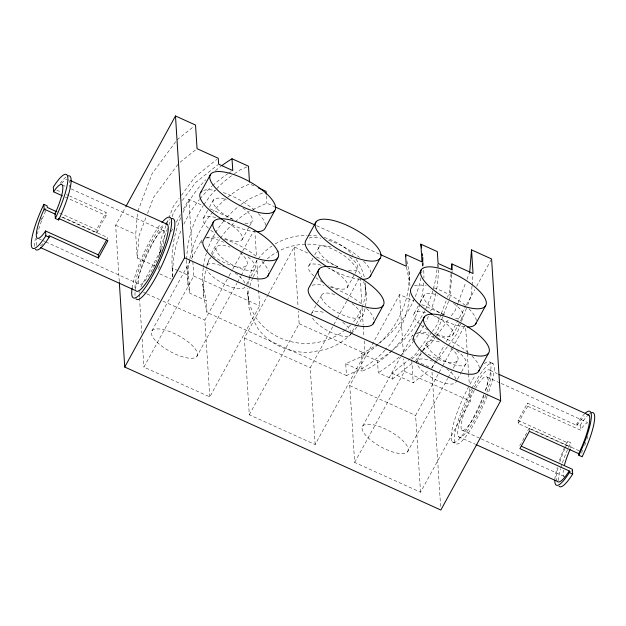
<?xml version="1.0" encoding="UTF-8"?>
<svg xmlns="http://www.w3.org/2000/svg" width="626" height="626" viewBox="0 0 626 626"><rect width="100%" height="100%" fill="white"/><g stroke="black" fill="none" stroke-linecap="round" stroke-linejoin="round"><path stroke-width="0.47" stroke-dasharray="3.13 2.35" d="M154.896 265.94L137.235 257.951L135.717 234.32L137.532 212.065M137.235 257.951L139.05 235.697L146.187 216.909M159.458 255.025L160.71 239.609L173.425 206.157L179.138 198.426M159.286 267.67L159.442 265.745M160.538 252.262L161.085 245.517L167.619 228.341M451.056 273.554L449.562 291.857L447.504 297.28M451.823 274.65L449.938 297.765L448.912 300.48M451.902 273.687L452.144 270.8M472.02 286.098L471.229 295.777L466.808 307.405M472.098 285.127L472.966 274.485M137.876 211.165L152.157 173.59L175.945 141.359M147.548 213.325L153.667 197.221L178.613 163.425M168.997 224.726L170.71 220.203M172.087 216.588L173.801 212.065L180.085 203.56M440.97 314.463L436.846 325.309L432.284 331.498M441.314 313.556L446.127 300.895M448.568 301.38L437.222 331.217L434.945 334.307M457.809 303.454L455.094 310.613L450.446 316.905M458.154 302.561L465.634 282.874M466.996 279.298L469.711 272.138M466.464 308.297L456.604 334.245L447.903 346.037M45.682 210.923L43.742 215.289A36.895 7.434 -65.7 0 0 37.49 233.834M61.708 217.058L96.834 232.942L97.046 228.834L106.091 212.496L69.932 196.134M96.834 232.942L101.506 223.427L106.295 215.665L106.091 212.496M106.436 240.368L107.695 237.544L60.276 216.095M559.464 460.345A40.588 8.177 -65.7 0 1 567.391 441.173L570.685 442.66L570.99 447.418L518.305 423.583L518.101 420.414L527.123 403.762L527.562 403.128L576.953 425.469L580.615 420.257A36.895 7.434 -65.7 0 1 584.207 416.313M518.305 423.583L522.984 414.068L527.765 406.305L527.562 403.128M579.214 450.814L529.166 428.176L521.521 442.738M564.777 448.865L564.003 450.61A36.895 7.434 -65.7 0 0 559.793 461.972M565.168 447.989L567.492 442.754L567.391 441.173M582.603 450.329L581.851 452.011L582.157 456.761M119.269 281.575L115.661 225.243L125.474 207.323M140.873 286.904L161.375 249.461M171.156 231.589L173.019 228.185M176.282 222.23L180.945 213.716M183.269 209.467L188.864 199.256L203.098 205.696M203.505 217.989L208.943 208.059M209.397 207.229L213.474 199.78M151.93 330.849L201.783 239.789A25.862 8.967 28.7 0 0 201.744 244.336M258.64 290.292L259.634 305.848L209.78 396.907L143.925 367.118L193.778 276.058L192.785 260.502M211.518 256.151L206.533 265.26A22.137 7.676 28.7 0 1 224.343 266.942M211.971 255.322L216.502 247.043M241.965 239.844L249.218 226.596M249.672 225.767L251.934 221.627M209.78 396.907L204.866 320.097L228.623 276.7M229.093 275.847L232.356 269.892M232.817 269.039L242.137 252.02M242.606 251.167L253.319 231.597M196.861 356.366A25.862 8.967 28.7 0 0 167.784 330.904A25.862 8.967 28.7 0 0 158.55 343.549A25.862 8.967 28.7 0 0 196.861 356.366L236.925 283.187M237.395 282.334L240.658 276.379M241.12 275.526L246.714 265.314M246.354 284.627L250.431 277.177M250.885 276.348L254.962 268.898M364.191 340.865L365.005 353.51L315.152 444.562L249.297 414.78L244.375 337.97L267.748 295.276M268.218 294.431L294.228 246.91L309.361 253.757M308.876 265.651L312.953 258.202M314.768 254.892L318.845 247.442M249.297 414.78L299.15 323.72L298.336 311.083M311.897 312.914L316.889 303.813M317.343 302.984L321.874 294.705M347.336 287.506L354.582 274.258M355.036 273.429L357.305 269.29M315.152 444.562L310.23 367.759L336.858 319.127M337.32 318.282L346.616 301.309M347.078 300.457L359.16 278.398M351.718 332.281L350.364 334.769A22.137 7.676 28.7 0 1 331.702 332.703A22.137 7.676 28.7 0 1 312.194 317.507M352.172 331.459L355.803 324.831M356.249 324.01L360.333 316.56M469.563 388.527L470.369 401.164L420.523 492.224L354.668 462.434L349.746 385.632L399.599 294.572L413.841 301.012M414.24 313.313L419.678 303.375M420.132 302.554L424.217 295.096M362.673 426.165L400.413 357.235M400.875 356.382L412.526 335.106A25.862 8.967 28.7 0 0 412.863 340.466M354.668 462.434L404.513 371.382L403.707 358.737M417.268 360.576L422.253 351.468M422.707 350.646L427.237 342.367M431.768 368.229L435.97 360.545M436.439 359.692L444.382 345.176M446.252 341.765L465.885 305.911M466.347 305.058L474.758 289.689M476.629 286.278L491.59 258.961M452.7 335.16L459.953 321.92M460.407 321.091L462.677 316.952M420.523 492.224L415.601 415.414L442.159 366.906M442.621 366.061L451.941 349.042M452.41 348.189L464.523 326.06M407.596 451.69A25.862 8.967 28.7 0 0 378.519 426.228A25.862 8.967 28.7 0 0 369.285 438.865A25.862 8.967 28.7 0 0 407.596 451.69L447.668 378.503M448.13 377.65L451.393 371.695M453.255 368.291L457.45 360.631M457.09 379.943L455.728 382.431A22.137 7.676 28.7 0 1 434.773 379.27A22.137 7.676 28.7 0 1 416.767 362.83A22.137 7.676 28.7 0 1 432.503 361.218M457.543 379.113L461.166 372.493M461.62 371.664L465.697 364.215M519.705 445.462L521.028 443.584M527.765 406.305L580.451 430.132L582.415 427.339A29.516 5.947 -65.7 0 1 587.556 422.777M570.427 472.082L571.413 470.689M181.415 195.328L195.116 176.767L216.76 159.466M182.369 200.469L195.5 182.675L217.887 164.779M419.725 348.518L415.155 354.699L410.679 358.283M420.296 347.743L431.713 332.273M415.531 360.607L422.386 351.327M422.957 350.552L434.374 335.082M435.946 336.553L430.148 344.417L422.769 350.31M436.525 335.771L449.867 317.687M431.658 368.049L435.14 363.33M435.719 362.548L447.324 346.82M177.103 139.786L194.068 126.233M180.092 162.244L196.314 149.27M391.759 350.873A132.822 121.671 -3.7 0 1 377.501 360.897L378.26 372.713L392.392 379.106L392.017 373.198L409.928 358.878M411.705 359.152L422.034 350.896M392.392 379.106L414.788 361.21M392.017 373.198L413.223 382.783L428.708 370.404M246.793 166.962L240.094 169.99A118.064 108.149 -3.7 0 0 232.809 174.81M262.537 192.964L249.312 198.943A103.306 94.628 -3.7 0 0 241.229 204.405M252.716 209.561L266.825 203.192L273.93 206.4M420.023 303.946A118.064 108.149 -3.7 0 1 370.561 367.392L362.18 371.171L361.045 353.447L369.418 349.668A118.064 108.149 -3.7 0 0 377.501 344.277M384.974 350.263A103.306 94.628 -3.7 0 1 363.229 367.978L346.475 375.545L345.724 363.729L362.477 356.163A103.306 94.628 -3.7 0 0 378.081 344.503M253.937 185.883L249.61 183.927L241.229 187.714A118.064 108.149 -3.7 0 0 213.263 211.463M316.576 225.689L379.646 254.219M210.219 208.912L232.473 218.975M316.482 256.973L337.837 266.637M421.846 304.635L445.876 315.504M490.017 362.282L493.311 363.769M490.15 370.396L497.271 373.62M62.224 184.897L65.777 186.509M71.098 188.911L164.302 231.072M486.989 377.032L500.307 383.049M501.191 383.448L587.29 422.393M584.715 413.684A40.588 8.177 -65.7 0 0 576.851 423.888L580.145 425.375L580.451 430.132M56.7 190.155L61.113 192.143M66.403 194.537L69.048 195.735M65.026 196.994L106.295 215.665M115.661 225.243L135.717 234.32M416.063 361.124L430.891 367.83M59.587 213.02L96.631 229.773M518.101 420.414L567.492 442.754M193.778 276.058L259.634 305.848M299.15 323.72L365.005 353.51M404.513 371.382L470.369 401.164M180.695 217.723A132.822 121.671 -3.7 0 0 172.189 268.03L178.254 270.768M179.122 271.16L188.645 275.471L189.78 293.195L206.244 300.644L207.003 312.46L346.475 375.545M361.045 353.447L377.501 360.897M159.693 273.852L171.18 279.047M345.724 363.729L362.18 371.171M38.71 238.725L41.371 239.93M42.263 240.337L44.923 241.542M45.808 241.941L139.011 284.094M461.698 430.054L480.338 438.482M481.23 438.889L563.776 476.222M143.464 292.326L146.132 293.531M147.016 293.93L159.481 299.572M163.042 301.176L204.866 320.097M244.375 337.97L310.23 367.759M349.746 385.632L415.601 415.414M458.537 436.682L475.447 444.327M452.082 441.823L455.376 443.31M422.198 262.834L423.348 268.405M406.892 260.956L409.005 271.175L409.756 282.991A103.306 94.628 -3.7 0 1 409.92 287.725M406.493 267.208L409.756 282.991M203.301 267.725A103.306 94.628 -3.7 0 0 202.785 283.93L206.244 300.644M202.785 283.93L203.544 295.746L207.003 312.46M186.736 260.314A118.064 108.149 -3.7 0 0 186.916 267.114L188.645 275.471M186.916 267.114L188.05 284.838L189.78 293.195M576.851 423.888L576.953 425.469M529.166 428.176L529.369 431.353M465.705 328.251L467.262 352.555M467.325 353.526L468.569 372.971M468.631 373.941L469.312 384.638M432.01 372.11L440.657 507.107M422.84 256.269L422.597 252.536A118.064 108.149 -3.7 0 1 422.761 256.41M423.254 262.795L423.434 265.596M411.767 360.099L413.223 382.783M399.599 294.572L403.457 354.848M365.568 285.722L366.14 294.588M360.146 277.67L361.828 303.923M362.078 307.812L363.197 325.309M363.26 326.287L363.949 336.976M294.228 246.91L298.093 307.194M266.355 195.915L266.825 203.192M254.782 230.016L256.464 256.261M256.707 260.15L257.834 277.654M257.896 278.625L258.577 289.322M247.732 293.015L248.295 301.873M188.864 199.256L192.722 259.532M172.189 268.03L172.768 277.115M158.433 267.545L158.542 269.227M139.011 290.308L139.199 293.226M139.262 294.197L139.449 297.115M139.512 298.086L141.75 333.087M142.125 338.924L143.925 367.118M135.005 295.495A44.274 8.921 -65.7 0 1 135.114 291.857M135.396 289.666A44.274 8.921 -65.7 0 1 163.934 225.509M165.241 223.912A44.274 8.921 -65.7 0 1 169.732 219.616M152.408 269.399A29.516 5.947 -65.7 0 1 138.62 277.983A29.516 5.947 -65.7 0 1 157.65 235.212A29.516 5.947 -65.7 0 1 161.586 248.772M161.297 249.602A29.516 5.947 -65.7 0 1 152.846 268.609M34.594 246.292A40.588 8.177 -65.7 0 1 35.4 238.428M40.753 220.775A40.588 8.177 -65.7 0 1 42.474 216.4M44.72 211.111A40.588 8.177 -65.7 0 1 46.324 207.582M60.151 183.395A40.588 8.177 -65.7 0 1 66.739 176.524M244.993 287.107A22.137 7.676 28.7 0 1 226.33 285.041A22.137 7.676 28.7 0 1 206.823 269.845M235.149 272.975A22.137 7.676 28.7 0 1 245.517 285.12M247.998 256.926A22.137 7.676 28.7 0 1 248.428 270.463A22.137 7.676 28.7 0 1 218.333 253.96A22.137 7.676 28.7 0 1 230.071 247.098M132.102 288.179A44.274 8.921 -65.7 0 1 160.639 224.022M206.744 237.684A36.895 12.802 28.7 0 1 218.451 237.731M224.484 239.265A36.895 12.802 28.7 0 1 257.716 257.513M261.95 261.48A36.895 12.802 28.7 0 1 268.382 271.238M223.028 220.454A22.137 7.676 28.7 0 1 242.489 237.857A22.137 7.676 28.7 0 1 224.163 238.162M213.349 232.121A22.137 7.676 28.7 0 1 210.469 229.961M208.435 228.208A22.137 7.676 28.7 0 1 217.073 218.044M242.841 208.028A22.137 7.676 28.7 0 1 243.076 222.848M233.271 219.57A22.137 7.676 28.7 0 1 213.192 203.004A22.137 7.676 28.7 0 1 227.042 199.835M68.68 179.764A36.895 7.434 -65.7 0 1 69.165 187.409M42.912 243.733A36.895 7.434 -65.7 0 1 39.579 246.347M36.676 245.361A36.895 7.434 -65.7 0 1 36.574 238.396M61.622 183.395A36.895 7.434 -65.7 0 1 66.794 179.232M240.102 252.614A25.862 8.967 28.7 0 1 242.442 267.192A25.862 8.967 28.7 0 1 211.799 255.228M205.539 237.966A25.862 8.967 28.7 0 1 223.584 242.199M255.799 231.667A36.895 12.802 28.7 0 1 222.613 219.663M203.716 190.421A36.895 12.802 28.7 0 1 215.422 190.468M223.271 192.581A36.895 12.802 28.7 0 1 254.688 210.25M258.256 213.529A36.895 12.802 28.7 0 1 265.635 225.603M135.036 287.937A36.895 7.434 -65.7 0 1 145.42 253.35A36.895 7.434 -65.7 0 1 164.262 224.515M360.279 279.274A36.895 12.802 28.7 0 1 328.806 267.818M309.087 238.083A36.895 12.802 28.7 0 1 320.794 238.13M328.642 240.243A36.895 12.802 28.7 0 1 359.41 257.364M363.62 261.191A36.895 12.802 28.7 0 1 370.905 272.466M327.539 267.717A22.137 7.676 28.7 0 1 347.86 285.511A22.137 7.676 28.7 0 1 328.673 285.44M322.711 282.342A22.137 7.676 28.7 0 1 315.833 277.615M313.806 275.87A22.137 7.676 28.7 0 1 321.467 265.385M349.652 256.777A22.137 7.676 28.7 0 1 348.447 270.51M337.782 266.832A22.137 7.676 28.7 0 1 318.501 250.447A22.137 7.676 28.7 0 1 332.414 247.489M312.116 285.346A36.895 12.802 28.7 0 1 323.822 285.393M329.855 286.927A36.895 12.802 28.7 0 1 363.088 305.175M366.648 308.454A36.895 12.802 28.7 0 1 373.933 319.737M311.372 314.909A22.137 7.676 28.7 0 1 325.473 312.969M342.704 322.249A22.137 7.676 28.7 0 1 350.889 332.782M351.969 303.493A22.137 7.676 28.7 0 1 354.66 318.196A22.137 7.676 28.7 0 1 323.978 301.975A22.137 7.676 28.7 0 1 335.442 294.76M450.837 347.931A25.862 8.967 28.7 0 1 454.186 362.376A25.862 8.967 28.7 0 1 425.563 352.665M415.429 333.439A25.862 8.967 28.7 0 1 439.483 340.106M471.918 388.23A44.274 8.921 -65.7 0 1 492.607 363.213A44.274 8.921 -65.7 0 1 487.388 395.429M487.051 396.305A44.274 8.921 -65.7 0 1 456.08 443.873A44.274 8.921 -65.7 0 1 471.48 389.051M484.352 363.761A44.274 8.921 -65.7 0 1 484.094 393.942M483.757 394.81A44.274 8.921 -65.7 0 1 452.614 442.292A44.274 8.921 -65.7 0 1 469.054 385.921M469.915 384.325A44.274 8.921 -65.7 0 1 475.118 375.506M475.58 388.237A29.516 5.947 -65.7 0 1 485.213 391.923M483.984 395.562A29.516 5.947 -65.7 0 1 461.965 430.312A29.516 5.947 -65.7 0 1 475.079 389.082M587.83 436.299A29.516 5.947 -65.7 0 1 586.359 440.9M585.756 442.582A29.516 5.947 -65.7 0 1 584.434 446.056M565.286 476.652A29.516 5.947 -65.7 0 1 563.384 470.11M417.479 333.009A36.895 12.802 28.7 0 1 429.186 333.055M437.034 335.168A36.895 12.802 28.7 0 1 469.085 353.377M472.02 356.116A36.895 12.802 28.7 0 1 479.399 368.182M474.359 387.04A36.895 7.434 -65.7 0 1 489.54 369.919A36.895 7.434 -65.7 0 1 486.762 392.525M485.862 395.053A36.895 7.434 -65.7 0 1 459.085 437.128A36.895 7.434 -65.7 0 1 473.397 388.769M557.32 481.363A36.895 7.434 -65.7 0 1 557.993 468.146M464.719 326.858A36.895 12.802 28.7 0 1 434.178 315.473M414.451 285.746A36.895 12.802 28.7 0 1 426.157 285.785M434.006 287.905A36.895 12.802 28.7 0 1 466.057 306.114M468.991 308.853A36.895 12.802 28.7 0 1 476.37 320.919M432.902 315.371A22.137 7.676 28.7 0 1 453.232 333.173A22.137 7.676 28.7 0 1 434.037 333.102M428.074 330.004A22.137 7.676 28.7 0 1 421.204 325.277M419.905 324.182A22.137 7.676 28.7 0 1 426.83 313.047M453.576 303.352A22.137 7.676 28.7 0 1 453.811 318.165M444.014 314.886A22.137 7.676 28.7 0 1 423.927 298.32A22.137 7.676 28.7 0 1 437.785 295.151M554.871 479.203A40.588 8.177 -65.7 0 1 557.226 467.387M558.165 480.69A40.588 8.177 -65.7 0 1 560.52 468.874M560.763 468.037A40.588 8.177 -65.7 0 1 570.685 442.66M580.145 425.375A40.588 8.177 -65.7 0 1 588.612 414.615M589.473 413.903A40.588 8.177 -65.7 0 1 591.734 412.675M446.628 368.824A22.137 7.676 28.7 0 1 456.252 380.436M456.604 350.615A22.137 7.676 28.7 0 1 460.446 365.866A22.137 7.676 28.7 0 1 429.499 349.809A22.137 7.676 28.7 0 1 440.806 342.414M438.137 264.399A132.822 121.671 -3.7 0 1 436.103 292.326M435.907 293.273A132.822 121.671 -3.7 0 1 430.672 310.997M428.411 316.459A132.822 121.671 -3.7 0 1 425.876 321.795M424.052 325.262A132.822 121.671 -3.7 0 1 414.647 339.848M414.06 340.622A132.822 121.671 -3.7 0 1 401.861 354.402M399.091 357.031A132.822 121.671 -3.7 0 1 378.26 372.713M172.807 276.974A132.822 121.671 -3.7 0 1 181.454 229.539M183.856 224.139A132.822 121.671 -3.7 0 1 199.389 199.592M200.007 198.833A132.822 121.671 -3.7 0 1 211.94 186.258M212.644 185.609A132.822 121.671 -3.7 0 1 227.887 173.699M228.693 173.159A132.822 121.671 -3.7 0 1 231.127 171.587M437.394 264.156A132.822 121.671 -3.7 0 1 433.043 289.893M432.769 290.832A132.822 121.671 -3.7 0 1 425.124 309.98M424.678 310.848A132.822 121.671 -3.7 0 1 392.51 350.263M183.097 212.324A132.822 121.671 -3.7 0 1 205.743 179.756M215.516 170.624A132.822 121.671 -3.7 0 1 220.814 166.391M363.581 281.63A59.032 54.071 -3.7 0 1 365.185 307.757M364.989 308.681A59.032 54.071 -3.7 0 1 357.391 326.193M356.836 326.999A59.032 54.071 -3.7 0 1 351.898 333.11M351.225 333.815A59.032 54.071 -3.7 0 1 325.669 349.418L310.535 352.203A59.032 54.071 -3.7 0 1 257.849 328.376L251.167 315.715A59.032 54.071 -3.7 0 1 249.445 287.78M249.899 285.949A59.032 54.071 -3.7 0 1 252.81 277.834M253.217 276.958A59.032 54.071 -3.7 0 1 264.508 261.339M267.271 258.828A59.032 54.071 -3.7 0 1 361.851 277.224M365.318 282.921A59.032 54.071 -3.7 0 1 351.992 323.525M350.654 324.957A59.032 54.071 -3.7 0 1 345.881 329.378M345.153 329.965A59.032 54.071 -3.7 0 1 281.223 338.439A59.032 54.071 -3.7 0 1 247.661 288.304M247.935 284.517A59.032 54.071 -3.7 0 1 248.882 278.922M249.093 277.999A59.032 54.071 -3.7 0 1 257.599 259.798M258.178 259.007A59.032 54.071 -3.7 0 1 271.95 245.971M275.119 243.968A59.032 54.071 -3.7 0 1 307.178 235.274M308.149 235.274A59.032 54.071 -3.7 0 1 318.697 236.292M324.291 237.567A59.032 54.071 -3.7 0 1 353.017 255.431M356.022 259.227A59.032 54.071 -3.7 0 1 364.535 278.241M409.772 293.461A103.306 94.628 -3.7 0 1 385.616 349.558M203.544 295.746A103.306 94.628 -3.7 0 1 206.478 267.38M206.736 266.457A103.306 94.628 -3.7 0 1 209.882 257.302M211.416 253.733A103.306 94.628 -3.7 0 1 219.922 238.866M220.469 238.083A103.306 94.628 -3.7 0 1 234.46 222.418M235.18 221.768A103.306 94.628 -3.7 0 1 249.242 211.267M423.732 270.26A118.064 108.149 -3.7 0 1 423.904 278.038M423.7 282.944A118.064 108.149 -3.7 0 1 420.281 303.031M188.05 284.838A118.064 108.149 -3.7 0 1 189.748 259.516M189.936 258.554A118.064 108.149 -3.7 0 1 212.629 212.214M409.005 271.175A103.306 94.628 -3.7 0 1 378.8 343.846M203.427 266.778A103.306 94.628 -3.7 0 1 206.525 252.794M206.815 251.871A103.306 94.628 -3.7 0 1 215.078 233.412M215.555 232.606A103.306 94.628 -3.7 0 1 224.405 220.235M226.925 217.355A103.306 94.628 -3.7 0 1 240.447 204.999M422.675 263.256A118.064 108.149 -3.7 0 1 422.417 267.177M421.994 271.089A118.064 108.149 -3.7 0 1 421.736 273.038M420.907 277.866A118.064 108.149 -3.7 0 1 414.733 297.976M414.349 298.86A118.064 108.149 -3.7 0 1 378.284 343.697M186.744 259.336A118.064 108.149 -3.7 0 1 203.34 205.531M203.873 204.718A118.064 108.149 -3.7 0 1 215.399 190.069M216.745 188.653A118.064 108.149 -3.7 0 1 232.019 175.374"/><path stroke-width="0.94" d="M451.369 269.704L451.839 263.929L473.045 273.515L471.527 249.884L491.59 258.961L500.667 400.757L440.845 510.026L124.738 367.039L119.331 282.545M469.711 272.138L471.527 249.884M56.943 211.823L47.24 207.433L47.138 205.852L43.843 204.358L44.149 209.115L42.278 213.317A29.516 5.947 -65.7 0 0 43.585 233.788L45.549 230.994L98.235 254.821L98.438 257.99L49.047 235.65L49.149 237.238A40.588 8.177 -65.7 0 1 35.486 249.359M570.239 449.1L569.12 451.62A29.516 5.947 -65.7 0 0 564.527 464.828M591.734 412.675A40.588 8.177 -65.7 0 1 582.157 456.761L578.862 455.274L578.76 453.693L582.258 445.837A36.895 7.434 -65.7 0 0 587.047 414.553M106.436 240.368L98.235 254.821M125.943 206.463L175.483 115.974L195.539 125.051L197.057 148.683L218.255 158.276L218.63 164.184L232.77 170.577L232.011 158.761L248.475 166.203L249.484 182.064M200.656 192.495L210.626 174.286M124.738 367.039L184.56 257.771L175.483 115.974M213.654 221.549L203.685 239.766A36.895 12.802 28.7 0 0 231.307 270.119A36.895 12.802 28.7 0 0 268.656 273.797M274.728 210.704A36.895 12.802 28.7 0 1 220.062 192.409A36.895 12.802 28.7 0 1 233.24 174.372A36.895 12.802 28.7 0 1 274.728 210.704L264.759 228.913A36.895 12.802 28.7 0 1 256.66 231.683M267.787 276.183L277.756 257.967A36.895 12.802 28.7 0 0 236.268 221.635A36.895 12.802 28.7 0 0 223.091 239.672A36.895 12.802 28.7 0 0 277.756 257.967M315.997 221.948L306.028 240.157A36.895 12.802 28.7 0 0 327.163 266.817M319.025 269.211L309.048 287.42A36.895 12.802 28.7 0 0 335.606 317.21A36.895 12.802 28.7 0 0 373.871 322.327M370.123 276.575L380.099 258.366A36.895 12.802 28.7 0 0 338.611 222.034A36.895 12.802 28.7 0 0 325.434 240.063A36.895 12.802 28.7 0 0 380.099 258.366M373.151 323.838L383.12 305.629A36.895 12.802 28.7 0 0 341.639 269.297A36.895 12.802 28.7 0 0 328.454 287.334A36.895 12.802 28.7 0 0 383.12 305.629M421.361 269.603L411.392 287.819A36.895 12.802 28.7 0 0 432.527 314.479M424.389 316.873L414.42 335.082A36.895 12.802 28.7 0 0 440.97 364.872A36.895 12.802 28.7 0 0 479.242 369.982M475.494 324.237L485.463 306.02A36.895 12.802 28.7 0 0 443.975 269.689A36.895 12.802 28.7 0 0 430.798 287.725A36.895 12.802 28.7 0 0 485.463 306.02M478.522 371.5L488.491 353.291A36.895 12.802 28.7 0 0 447.003 316.959A36.895 12.802 28.7 0 0 433.826 334.996A36.895 12.802 28.7 0 0 488.491 353.291M62.389 195.805L53.609 191.83L55.573 189.036A29.516 5.947 -65.7 0 1 56.88 209.507L55.01 213.709L55.315 218.466L58.609 219.953A40.588 8.177 -65.7 0 0 68.179 175.867M98.438 257.99L107.899 240.713L58.508 218.372L58.609 219.953M578.76 453.693L529.369 431.353L519.909 448.631L569.3 470.971L565.638 476.19A36.895 7.434 -65.7 0 1 557.32 481.363L476.339 444.734M380.538 254.625L406.297 266.277L405.546 254.461L422.002 261.903L420.868 244.179L437.331 251.629L438.083 263.444L452.222 269.837L451.839 263.929M258.272 187.847L266.066 191.376L266.238 194.099M274.822 206.807L314.8 224.89M70.456 180.57L167.463 224.444M499.047 374.426L588.933 415.085M184.56 257.771L500.667 400.757M44.149 209.115L55.565 214.28M521.466 446.26L572.391 469.289L572.696 474.046A40.588 8.177 -65.7 0 1 559.034 486.167M43.843 204.358A40.588 8.177 -65.7 0 0 31.3 244.797A40.588 8.177 -65.7 0 0 45.855 235.752L49.149 237.238M554.824 480.072A40.588 8.177 -65.7 0 0 569.402 472.56L572.696 474.046M40.627 247.653L135.85 290.722A36.895 7.434 -65.7 0 0 158.887 259.618A36.895 7.434 -65.7 0 0 165.569 223.912M420.868 244.179L421.634 247.896M405.546 254.461L405.93 256.316M569.3 470.971L569.402 472.56M53.609 191.83L53.304 187.08A40.588 8.177 -65.7 0 1 67.858 178.027A40.588 8.177 -65.7 0 1 55.315 218.466M45.549 230.994L45.855 235.752M161.946 222.426A44.274 8.921 -65.7 0 1 169.818 233.655A44.274 8.921 -65.7 0 1 145.428 287.389A44.274 8.921 -65.7 0 1 132.102 288.179M171.649 218.67A44.274 8.921 -65.7 0 1 163.629 261.511A44.274 8.921 -65.7 0 1 135.983 298.845M222.613 219.663A36.895 12.802 28.7 0 1 201.924 191.29M370.842 275.057A36.895 12.802 28.7 0 1 362.024 279.345M476.214 322.719A36.895 12.802 28.7 0 1 467.395 326.999M585.318 413.129A40.588 8.177 -65.7 0 1 578.862 455.274M221.588 165.804A132.822 121.671 -3.7 0 1 232.011 158.761M422.777 257.388A118.064 108.149 -3.7 0 1 422.714 262.278"/></g></svg>
